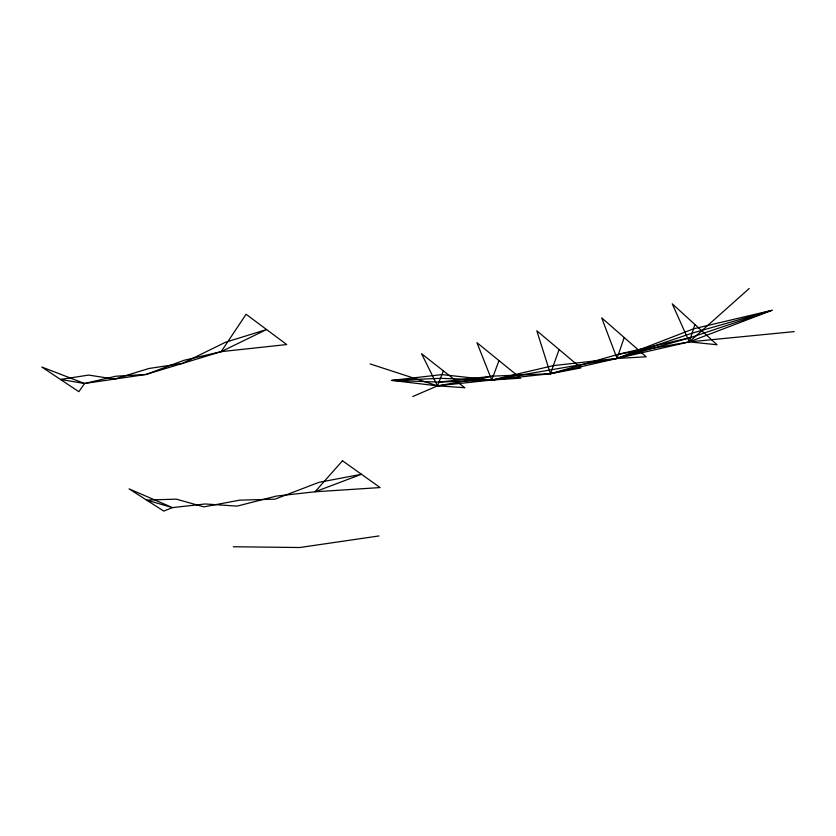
<?xml version="1.0" encoding="UTF-8"?>
<svg xmlns="http://www.w3.org/2000/svg" width="836" height="836" viewBox="0 0 836 836"><rect width="100%" height="100%" fill="white"/><g stroke="black" fill="none" stroke-linecap="round" stroke-linejoin="round"><path stroke-width="1.25" d="M694.904 324.514L689.292 341.882L550.412 373.723L437.5 385.856L391.656 380.401L441.899 374.601L491.725 380.035L520.65 378.175L476.948 342.676L491.725 380.035L617.041 358.445L690.693 337.525L771.994 310.313L693.504 328.841L617.041 358.445L553.327 365.625L491.725 380.035L438.973 382.104L391.656 380.401L440.436 378.342L491.725 380.035L499.019 360.609M624.199 337.545L617.041 358.445L646.207 356.805L601.68 317.847L617.041 358.445L692.103 333.177L771.994 310.313L689.292 341.882L618.483 354.245L550.412 373.723L493.188 376.127L438.973 382.104M550.412 373.723L536.806 330.763L580.957 367.913L550.412 373.723L559.117 349.532M443.362 370.87L437.5 385.856L412.765 396.536M221.164 351.653L246.087 314.273L286.696 344.547L221.164 351.653L183.92 360.337L146.028 374.465L84.551 383.505L60.453 379.44L88.689 375.071L114.386 379.116L148.85 368.509L182.488 363.399L225.459 342.269L266.569 329.541L221.164 351.653L146.028 374.465L115.786 376.221L84.551 383.505L41.8 367.014L78.845 391.687L84.551 383.505M749.244 288.472L689.292 341.882L672.238 303.802L717.048 344.756L689.292 341.882L794.2 331.62M618.483 354.245L690.693 337.525M493.188 376.127L437.5 385.856L370.129 363.942M378.99 535.949L299.675 547.528L233.244 546.744M342.478 460.761L315.057 491.787L276.288 496.093L237.131 506.114L205.165 503.972L172.477 507.598L163.783 511.099L129.037 488.851L172.477 507.598L146.53 500.053L176.281 499.144L203.879 506.877L239.713 500.147L274.992 499.155L318.955 482.351L361.445 474.273L315.057 491.787L380.098 487.566L342.478 460.761M464.743 387.695L437.5 385.856L421.553 353.701L464.743 387.695"/></g></svg>
